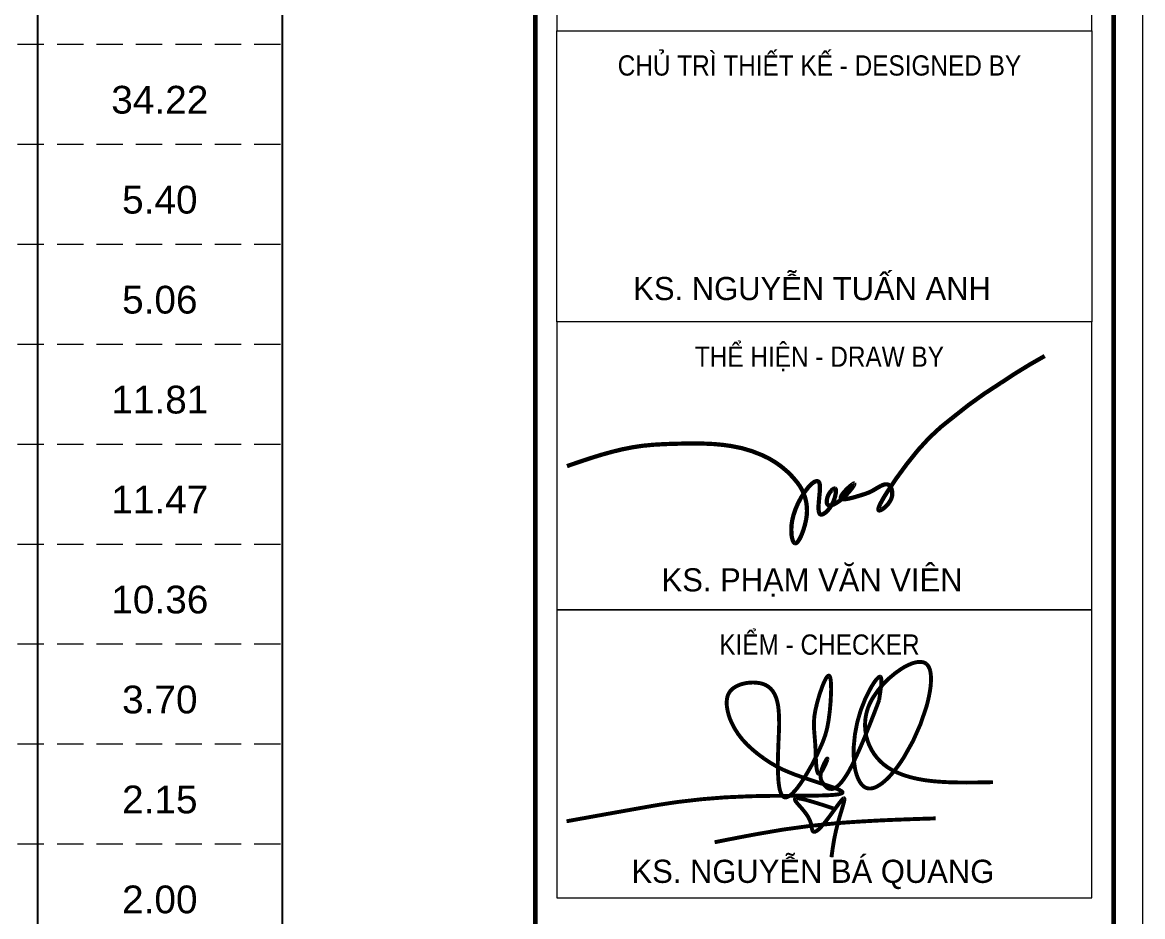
# Model space of a CAD drawing. Header units: millimetres. Extents: x 142758 to 365363, y -504867 to -415100.
# Drawn here: x 332381 to 336641, y -474855 to -471455 of the extents above; entities that cross this region are included whole.
import ezdxf
from ezdxf.enums import TextEntityAlignment as Align

# ---------------------------------------------------------------- set-up
doc = ezdxf.new("R2010")
doc.units = ezdxf.units.MM
doc.header["$LTSCALE"] = 20
doc.header["$MEASUREMENT"] = 0
doc.linetypes.add('HIDDEN', pattern=[0.375, 0.25, -0.125])
doc.layers.get('Defpoints').update_dxf_attribs({"color": 1})
doc.layers.add('Khungten_LCDI', color=7, linetype='Continuous')
for name, color, linetype, lineweight in [('LC ISO', 153, 'Continuous', 13), ('LC MANH DUT', 35, 'HIDDEN', 5), ('LC Net dam 1', 30, 'Continuous', 30), ('LC Net thay', 7, 'Continuous', 25), ('LC Text1', 3, 'Continuous', 20), ('TextThep', 7, 'Continuous', 0)]:
    doc.layers.add(name, color=color, linetype=linetype, lineweight=lineweight)
doc.styles.add('Hoa', font='micross_0.ttf')
doc.styles.add('Khungten', font='VHAVAN.TTF', dxfattribs={"width": 0.9, "height": 5000})
doc.styles.add('Title', font='VHBLACK.TTF', dxfattribs={"width": 0.8})
doc.styles.add('VNAVANTH', font='VHAVANB.TTF', dxfattribs={"width": 0.6})

# ---------------------------------------------------------------- blocks, each defined once
blk = doc.blocks.new('NGUYEN BA QUANG')
at = {"layer": 'LC ISO', "const_width": 54}
for points in [[(906, 1114, 0.006821), (929, 1272, 0.011774), (937, 1340, 0.026266), (938, 1394, 0.052103), (935, 1423, 0.076783), (930, 1436, 0.163971), (923, 1442, 0.170042), (914, 1442, 0.080479), (902, 1436, 0.05585), (881, 1417, 0.031056), (847, 1375, 0.025203), (791, 1286, 0.116129), (556, 476, 0.061974), (575, 166, 0.045365), (610, 47, 0.070676), (660, -41, 0.091415), (710, -86, 0.146905), (783, -104, 0.068448), (833, -95, 0.049636), (885, -72, 0.053986), (978, -6, 0.029209), (1056, 69, 0.021304), (1134, 162, 0.025491), (1250, 329, 0.068873), (1561, 1027, 0.01773), (1596, 1171, 0.037697), (1624, 1368, 0.029037), (1623, 1453, 0.04288), (1613, 1525, 0.066726), (1590, 1583, 0.100495), (1556, 1623, 0.111871), (1508, 1644, 0.054631), (1469, 1647, 0.041179), (1426, 1643, 0.04561), (1355, 1623, 0.04967), (1225, 1558, 0.109429), (829, 1164, 0.05047), (753, 1012, 0.368126), (1079, 156, 0.040655), (1223, 90, 0.031441), (1383, 42, 0.023503), (1557, 9, 0.017084), (1742, -10, 0.011936), (1936, -19, 0.009133), (2206, -21, 0.002915), (2480, -16)], [(-3416, -557, -0.001023), (-2231, -345, -0.008385), (-1869, -289, -0.026114), (-905, -212, -0.007166), (-491, -205, 0.001773), (-49, -203, 0.009736), (200, -197, 0.025773), (331, -186, 0.054465), (383, -173, 0.09183), (397, -166, 0.386262), (399, -152, 0.129793), (379, -135, 0.036801), (321, -108, 0.016128), (184, -59, -0.006736), (-183, 62, -0.023924), (-416, 154, -0.046785), (-684, 310, -0.041509), (-918, 503, -0.092678), (-1136, 813, -0.077778), (-1199, 1035, -0.070106), (-1196, 1141, -0.201572), (-1106, 1286, -0.091887), (-982, 1343, -0.118851), (-732, 1351, -0.227561), (-543, 1208, -0.055716), (-508, 1121, -0.035741), (-487, 1019, -0.022757), (-478, 904, -0.018678), (-477, 714, 0.005361), (-493, 294, 0.022501), (-487, 25, 0.024956), (-474, -85, 0.051878), (-451, -169, 0.084004), (-427, -209, 0.302699), (-372, -224, 0.091028), (-331, -204, 0.045769), (-285, -164, 0.031407), (-218, -87, 0.026473), (-114, 66, 0.038878), (124, 530, 0.063388), (207, 831, 0.030377), (243, 1236, 0.019395), (241, 1350, 0.050857), (231, 1429, 0.089259), (221, 1451, 0.446193), (202, 1454, 0.08967), (185, 1438, 0.048315), (156, 1388, 0.024568), (114, 1288, 0.037087), (24, 971, 0.06811), (7, 722, 0.007404), (19, 571, -0.009821), (27, 442, 0.013775), (38, 214, 0.023991), (46, 154, 0.068642), (58, 113, 0.168495), (71, 99, 0.190472), (82, 99, 0.135753), (102, 116, 0.042547), (133, 165, 0.037247), (185, 280, 0.083462), (192, 310, 0.752396), (189, 311, 0.077103), (170, 286, 0.067778), (106, 135, 0.079642), (97, 52, 0.07615), (107, 12, 0.090818), (168, -77, 0.162992), (233, -111, 0.134535), (287, -101, 0.046135), (315, -85, 0.0589), (372, -33, 0.033446), (431, 44, 0.020493), (492, 142, 0.018931), (584, 325, 0.012315), (712, 617, 0.006262), (906, 1114)], [(274, -380, 0.002584), (99, -322, 0.004829), (-9, -289, 0.009549), (-104, -262, 0.02019), (-180, -245, 0.020391), (-210, -242, 0.037792), (-233, -241, 0.083891), (-249, -244, 0.129866), (-256, -250, 0.170647), (-258, -257, 0.074142), (-257, -264, 0.04333), (-253, -271, 0.038982), (-240, -290, 0.018381), (-209, -327, -0.006145), (-155, -388, -0.017161), (-112, -442, -0.029179), (-72, -502, -0.056277), (-39, -577, -0.025416), (-31, -610, -0.003247), (-24, -652, 0.033316), (-18, -677, 0.055631), (-12, -689, 0.087521), (-5, -698, 0.15828), (8, -703, 0.07777), (18, -702, 0.051495), (30, -698, 0.04838), (50, -685, 0.02792), (72, -667, 0.021215), (104, -635, 0.012757), (138, -596, 0.011354), (192, -528, 0.005945), (265, -430, -0.007904), (360, -301, -0.011483), (384, -270, -0.027823), (404, -249, -0.066961), (415, -240, -0.123545), (420, -238, -0.248584), (424, -240, -0.12084), (426, -246, -0.064597), (426, -260, -0.027008), (421, -289, -0.011306), (411, -326, -0.007085), (384, -419, 0.007773), (340, -569, 0.03162), (266, -923, 0.004795), (248, -1055)], [(-1368, -847, -0.004051), (-800, -737, -0.026384), (342, -582, -0.006339), (726, -556, -0.004215), (1111, -537, -0.002629), (1689, -517)]]:
    blk.add_lwpolyline(points, format="xyb", dxfattribs=at)
blk = doc.blocks.new('lcdi fix')
at = {"layer": 'Defpoints', "lineweight": 0}
blk.add_lwpolyline([(-1200, -14850), (-1200, 14850), (40800, 14850), (40800, -14850)], close=True, dxfattribs=at)
at = {"layer": 'Khungten_LCDI', "color": 5, "lineweight": 60}
blk.add_line((36600, 14650), (36600, -14650), dxfattribs=at)
at = {"layer": 'Khungten_LCDI', "color": 5, "lineweight": 25}
blk.add_line((40600, -14650), (40600, 14650), dxfattribs=at)
at = {"layer": 'Khungten_LCDI', "color": 5, "lineweight": 60}
blk.add_lwpolyline([(0, -14650), (0, 14650), (40600, 14650), (40600, -14650)], close=True, dxfattribs=at)
at = {"layer": 'Khungten_LCDI', "color": 9, "lineweight": 15}
for points in [[(36750, -1521.9), (40450, -1521.9), (40450, 446.3), (36750, 446.3)], [(36750, -1521.9), (40450, -1521.9), (40450, -3535.5), (36750, -3535.5)], [(36750, -1521.9), (40450, -1521.9), (40450, -3535.5), (36750, -3535.5)], [(36750, -5526.4), (40450, -5526.4), (40450, -3535.5), (36750, -3535.5)], [(36750, -7517.3), (40450, -7517.3), (40450, -5526.4), (36750, -5526.4)]]:
    blk.add_lwpolyline(points, close=True, dxfattribs=at)
at = {"layer": 'LC ISO', "const_width": 29.4}
blk.add_lwpolyline([(36819.7, -4532.4, -0.005589), (36989.1, -4475.2, -0.022453), (37202.6, -4416, -0.038343), (37420.5, -4384.3, -0.012299), (37598.3, -4377, -0.014061), (37777.6, -4376.9, -0.032435), (37955.1, -4393.2, -0.065887), (38168.6, -4456.3, -0.127402), (38413.9, -4647.5, -0.217203), (38473.5, -4901.2, -0.056046), (38440.9, -5010.2, -0.054981), (38418.7, -5051, -0.074917), (38407.7, -5062.4, -0.192631), (38397.5, -5065.7, -0.190426), (38388.5, -5059.9, -0.079856), (38381.1, -5046, -0.067464), (38372, -4999.8, -0.089823), (38386, -4871.7, -0.10427), (38490.7, -4676, -0.05658), (38522.4, -4646.7, -0.102761), (38542.6, -4636.9, -0.411767), (38564.8, -4648.5, -0.072182), (38568.3, -4664.4, -0.042063), (38567.7, -4711.6, 0.006515), (38560.1, -4796.7, 0.050846), (38560.7, -4843.3, 0.084642), (38565.4, -4858.7, 0.316888), (38580.1, -4867.1, 0.10557), (38595, -4861.9, 0.079173), (38621.3, -4840.4, 0.148897), (38678.8, -4717.8, 0.074472), (38678.9, -4696.7, 0.295229), (38672.3, -4687, 0.15701), (38666.2, -4687.7, 0.097298), (38649.9, -4699.8, 0.165018), (38616.5, -4769.1, 0.085117), (38617.4, -4788.6, 0.384735), (38637.5, -4804.4, 0.083003), (38654.7, -4801.1, 0.044183), (38675.2, -4791.7, 0.048448), (38721.7, -4758.5, 0.055197), (38787.7, -4688.2, 0.06223), (38805.8, -4659.3, 0.356145), (38806.3, -4653.1, 0.296448), (38800, -4654.4, 0.057996), (38762.4, -4684.2, 0.048541), (38723, -4728.3, 0.086608), (38713.9, -4746.2, 0.314867), (38716.8, -4757.1, 0.149234), (38730.8, -4761, 0.047589), (38752.9, -4759.5, 0.030742), (38810.2, -4746.3, 0.010919), (38887.9, -4722.1, 0.058476), (38947, -4694.1, -0.021304), (38991.3, -4668.6, -0.046344), (39012.9, -4660.1, -0.096698), (39032.5, -4658.2, -0.153723), (39049, -4665.4, -0.103714), (39061.2, -4682.2, -0.235546), (39056.8, -4769, -0.124446), (39000, -4830.6, -0.115248), (38981.2, -4838.9, -0.439421), (38973.6, -4834, -0.101123), (38974.3, -4824.1, -0.053735), (38987.4, -4791.5, -0.025453), (39028.9, -4719.6, -0.033469), (39248, -4420.5, -0.059013), (39490.8, -4193.5, -0.0344), (39817.5, -3958.6, -0.023249), (40123.3, -3770.7)], format="xyb", dxfattribs=at)
at = {"layer": 'LC Net dam 1', "xscale": 0.4999999956119037, "yscale": 0.4999999956119037, "zscale": 0.4999999956119037}
blk.add_blockref('NGUYEN BA QUANG', (38524.8, -6709.6), dxfattribs=at)
at = {"color": 7, "style": 'Khungten', "width": 0.9}
for s, p in [('chñ tr× thiÕt kÕ - designed by', (38565.6, -1831.8)), ('thÓ hiÖn - draw by', (38565.6, -3845.4)), ('kiÓm - checker', (38565.6, -5836.3))]:
    blk.add_text(s, height=140, dxfattribs=at).set_placement(p, align=Align.CENTER)
at = {"color": 7, "style": 'VNAVANTH'}
for s, p in [('ks. nguyÔn tuÊn anh', (38514.7, -3384.3)), ('ks. ph¹m v¨n viªn', (38514.7, -5398.7)), ('ks. nguyÔn b¸ quang', (38520.4, -7414.1))]:
    blk.add_text(s, height=160, dxfattribs=at).set_placement(p, align=Align.CENTER)
at = {"color": 7, "style": 'Khungten', "width": 0.8}
for tag, p in [('REVISION', (39498.8, -10746.3)), ('NGAYHT', (39546.1, -11609.4))]:
    blk.add_attdef(tag, text='', height=200, dxfattribs=at).set_placement(p, align=Align.CENTER)
at = {"layer": 'LC Text1', "style": 'Title', "width": 1.485915}
for tag, p, p2 in [('TENBANVE1', (36912.7, -8885.8), (40339.1, -8885.8)), ('TENBANVE2', (36912.7, -9562.5), (40339.1, -9562.5))]:
    blk.add_attdef(tag, text='', height=250, dxfattribs=at).set_placement(p, p2, align=Align.FIT)
at = {"layer": 'LC Text1', "style": 'Title', "width": 0.7}
blk.add_attdef('SOBANVE', text='', height=250, dxfattribs=at).set_placement((39562, -13896.2), align=Align.CENTER)

msp = doc.modelspace()

# ---------------------------------------------------------------- linework, layer by layer
at = {"layer": 'LC MANH DUT', "ltscale": 20}
for p, q in [((325913.1, -471537.5), (333368.5, -471537.5)), ((325913.1, -471917.6), (333368.5, -471917.6)), ((325913.1, -472297.8), (333368.5, -472297.8)), ((325913.1, -472677.9), (333368.5, -472677.9)), ((325913.1, -473058.1), (333368.5, -473058.1)), ((325913.1, -473438.3), (333368.5, -473438.3)), ((325913.1, -473818.4), (333368.5, -473818.4)), ((325913.1, -474198.6), (333368.5, -474198.6)), ((325913.1, -474578.7), (333368.5, -474578.7))]:
    msp.add_line(p, q, dxfattribs=at)
at = {"layer": 'LC Net thay'}
for p, q in [((333368.5, -468918.6), (333368.5, -476014.9)), ((332439.2, -469425.5), (332439.2, -474958.9))]:
    msp.add_line(p, q, dxfattribs=at)

# ---------------------------------------------------------------- block references
at = {"layer": 'LC Net thay', "xscale": 0.55, "yscale": 0.55, "zscale": 0.55}
msp.add_blockref('lcdi fix', (314201.3, -470649.3), dxfattribs=at)

# ---------------------------------------------------------------- texts
at = {"layer": 'TextThep', "style": 'Hoa'}
for s, p in [('34.22', (332903.8, -471833.1)), ('5.06', (332903.8, -472593.5)), ('11.47', (332903.8, -473353.8)), ('3.70', (332903.8, -474114.1)), ('2.15', (332903.8, -474494.3))]:
    msp.add_text(s, height=105.6, dxfattribs=at).set_placement(p, align=Align.BOTTOM_CENTER)
at = {"layer": 'TextThep', "color": 7, "style": 'Hoa'}
for s, p in [('5.40', (332903.8, -472213.3)), ('11.81', (332903.8, -472973.6)), ('10.36', (332903.8, -473733.9)), ('2.00', (332903.8, -474874.4))]:
    msp.add_text(s, height=105.6, dxfattribs=at).set_placement(p, align=Align.BOTTOM_CENTER)

doc.saveas('drawing.dxf')
